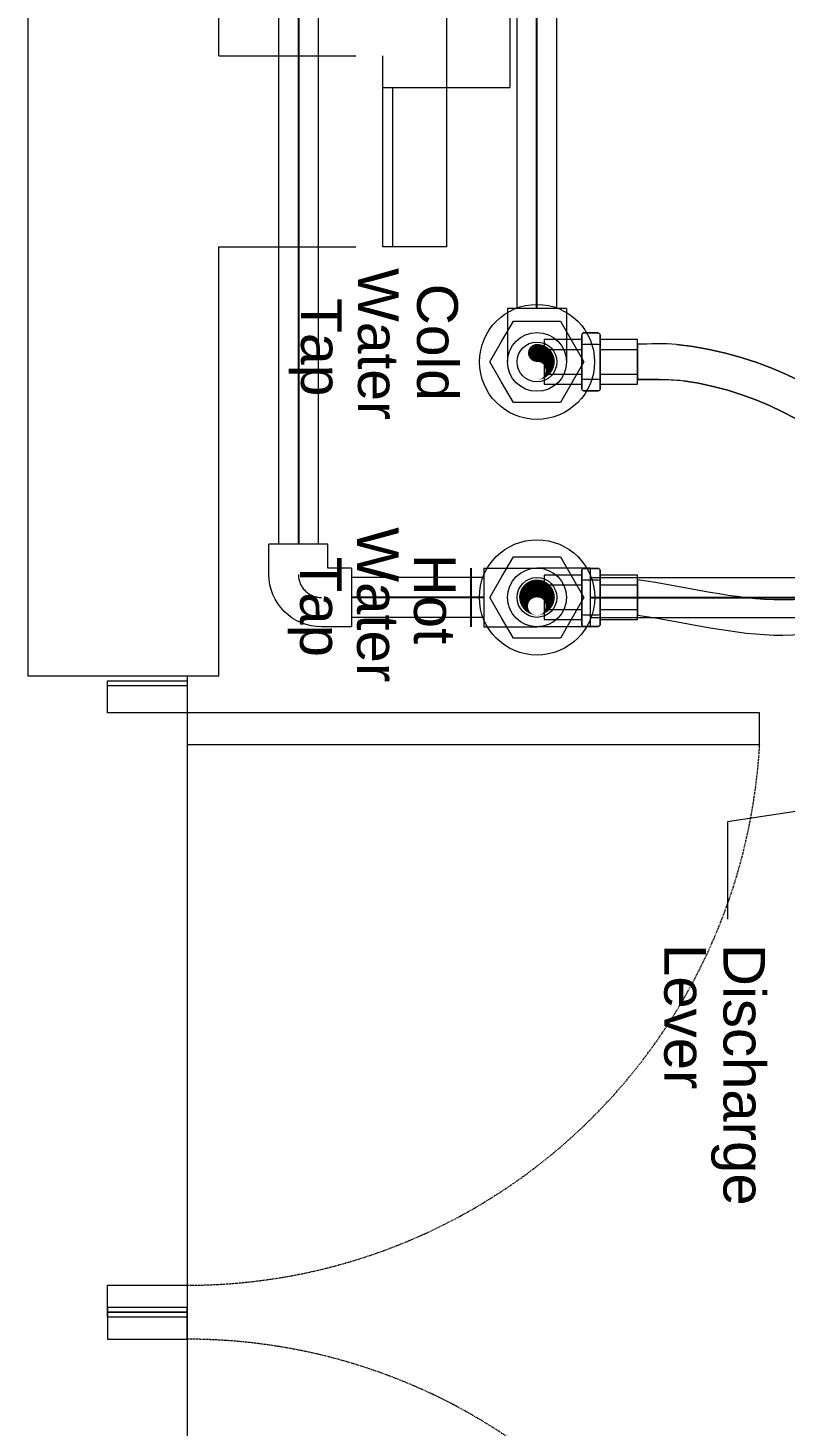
# Model space of a CAD drawing. Header units: metres. Extents: x 1587 to 89247, y -60 to 14723.
# Drawn here: x 6874 to 7350, y 8169 to 9048 of the extents above; entities that cross this region are included whole.
import ezdxf

# ---------------------------------------------------------------- set-up
doc = ezdxf.new("R2010")
doc.units = ezdxf.units.M
doc.header["$LTSCALE"] = 10
doc.linetypes.add('AXES', pattern=[50.8, 31.75, -6.35, 6.35, -6.35])
doc.linetypes.add('HIDDEN4', pattern=[0.09375, 0.0625, -0.03125])
doc.layers.get('0').update_dxf_attribs({"color": 253, "lineweight": 0})
doc.layers.add('DIM1', color=251, linetype='Continuous', lineweight=5)
doc.layers.add('Furniture', color=7, linetype='Continuous', lineweight=13)
for name, color, linetype in [('W-COW', 5, 'Continuous'), ('W-COW-25', 5, 'Continuous'), ('W-COW-25-SingleLine', 3, 'Continuous'), ('W-COW-thin', 7, 'Continuous'), ('W-HW1', 1, 'Continuous'), ('W-HW1-150', 1, 'Continuous'), ('W-HW1-150-SingleLine', 3, 'Continuous'), ('W-HW1-25', 1, 'Continuous'), ('W-HW1-25-SingleLine', 3, 'Continuous'), ('W-HW1-thin', 7, 'Continuous')]:
    doc.layers.add(name, color=color, linetype=linetype)
doc.styles.add('PDF Arial', font='arial.ttf')

# ---------------------------------------------------------------- blocks, each defined once
blk = doc.blocks.new('HEWH')
at = {"layer": 'Furniture', "color": 4, "lineweight": 9}
for points in [[(-928.9, -528.1, -0.372173), (-656.3, -275.1, 0.372173)], [(-900.3, -522.5, -0.374137), (-644.4, -302.6, 0.374137)], [(-936.5, -602.4, -0.408856), (-937.9, -601, 0.408856)]]:
    blk.add_lwpolyline(points, format="xyb", close=True, dxfattribs=at)
at = {"layer": 'Furniture', "lineweight": 9}
blk.add_lwpolyline([(-571.1, -372.4), (-553.5, -487.8), (-477.2, -487.8)], dxfattribs=at)
at = {"layer": 'Furniture', "color": 4, "lineweight": 9}
for points in [[(-901.2, -542), (-901.2, -558.7), (-929, -558.7), (-901.2, -558.7)], [(-932.6, -588.2), (-897.7, -588.2), (-897.7, -558.7), (-932.6, -558.7)], [(-924.7, -588.1), (-905.5, -588.1), (-905.5, -558.6), (-924.7, -558.6)], [(-937.9, -589.6), (-937.9, -601)], [(-893.8, -588.1), (-936.5, -588.1)], [(-892.3, -601), (-892.3, -589.6)], [(-936.5, -602.4), (-893.8, -602.4)], [(-932.6, -631.9), (-897.7, -631.9), (-897.7, -602.4), (-932.6, -602.4)], [(-924.7, -631.8), (-905.5, -631.8), (-905.5, -602.3), (-924.7, -602.3)]]:
    blk.add_lwpolyline(points, close=True, dxfattribs=at)
at = {"layer": 'Furniture', "color": 4, "lineweight": 20}
for points in [[(-932.6, -588.2), (-897.7, -588.2), (-897.7, -558.7), (-932.6, -558.7)], [(-924.7, -588.1), (-905.5, -588.1), (-905.5, -558.6), (-924.7, -558.6)], [(-932.6, -631.9), (-897.7, -631.9), (-897.7, -602.4), (-932.6, -602.4)], [(-924.7, -631.8), (-905.5, -631.8), (-905.5, -602.3), (-924.7, -602.3)]]:
    blk.add_lwpolyline(points, close=True, dxfattribs=at)
at = {"layer": 'Furniture', "color": 30, "lineweight": 9, "true_color": 0xf8991e}
for points in [[(-747.4, -588.2), (-712.6, -588.2), (-712.6, -558.7), (-747.4, -558.7)], [(-716.1, -558.7), (-743.8, -558.7)], [(-739.5, -588.1), (-720.4, -588.1), (-720.4, -558.6), (-739.5, -558.6)], [(-752.7, -589.6), (-752.7, -601)], [(-708.6, -588.1), (-751.3, -588.1)], [(-707.2, -601), (-707.2, -589.6)], [(-751.3, -602.4), (-708.6, -602.4)], [(-747.4, -631.9), (-712.6, -631.9), (-712.6, -602.4), (-747.4, -602.4)], [(-739.5, -631.8), (-720.4, -631.8), (-720.4, -602.3), (-739.5, -602.3)]]:
    blk.add_lwpolyline(points, close=True, dxfattribs=at)
at = {"layer": 'Furniture', "color": 30, "lineweight": 20, "true_color": 0xf8991e}
for points in [[(-747.4, -588.2), (-712.6, -588.2), (-712.6, -558.7), (-747.4, -558.7)], [(-739.5, -588.1), (-720.4, -588.1), (-720.4, -558.6), (-739.5, -558.6)], [(-747.4, -631.9), (-712.6, -631.9), (-712.6, -602.4), (-747.4, -602.4)], [(-739.5, -631.8), (-720.4, -631.8), (-720.4, -602.3), (-739.5, -602.3)]]:
    blk.add_lwpolyline(points, close=True, dxfattribs=at)
at = {"layer": 'Furniture', "color": 4, "lineweight": 20}
for points in [[(-929.1, -601), (-929.1, -589.6)], [(-927.8, -588.2), (-902.5, -588.2)], [(-901.2, -589.6), (-901.2, -601)], [(-902.5, -602.4), (-927.8, -602.4)]]:
    blk.add_lwpolyline(points, dxfattribs=at)
at = {"layer": 'Furniture', "color": 30, "lineweight": 9, "true_color": 0xf8991e}
for points in [[(-752.7, -589.6, -0.414344), (-751.3, -588.1, 0.414344)], [(-708.6, -588.1, -0.414344), (-707.2, -589.6, 0.414344)], [(-751.3, -602.4, -0.41799), (-752.7, -601, 0.41799)], [(-707.2, -601, -0.41799), (-708.6, -602.4, 0.41799)]]:
    blk.add_lwpolyline(points, format="xyb", close=True, dxfattribs=at)
at = {"layer": 'Furniture', "color": 30, "lineweight": 20, "true_color": 0xf8991e}
for points in [[(-743.9, -601), (-743.9, -589.6)], [(-742.6, -588.2), (-717.3, -588.2)], [(-716, -589.6), (-716, -601)], [(-717.3, -602.4), (-742.6, -602.4)], [(-729.9, -606.1), (-729.9, -606.1)], [(-729.9, -614), (-729.9, -614)], [(-757.3, -621.9), (-757.3, -621.9)]]:
    blk.add_lwpolyline(points, dxfattribs=at)
at = {"layer": 'Furniture', "color": 4, "lineweight": 15}
blk.add_lwpolyline([(-883.1, -619.1), (-883.1, -656.1), (-899.1, -665.4), (-915.1, -674.6), (-931.1, -665.4), (-947.1, -656.1), (-947.1, -637.6), (-947.1, -619.1), (-931.1, -609.9), (-915.1, -600.7), (-899.1, -609.9)], close=True, dxfattribs=at)
at = {"layer": 'Furniture', "color": 30, "lineweight": 15, "true_color": 0xf8991e}
blk.add_lwpolyline([(-697.9, -619.1), (-697.9, -637.6), (-697.9, -656.1), (-713.9, -665.4), (-729.9, -674.6), (-746, -665.4), (-762, -656.1), (-762, -637.6), (-762, -619.1), (-746, -609.9), (-729.9, -600.7), (-713.9, -609.9)], close=True, dxfattribs=at)
at = {"layer": 'Furniture', "color": 4, "lineweight": 9}
blk.add_circle((-915.1, -637.6), 45.2, dxfattribs=at)
at = {"layer": 'Furniture', "color": 4, "lineweight": 15}
blk.add_circle((-915.1, -637.6), 45.2, dxfattribs=at)
at = {"layer": 'Furniture', "color": 30, "lineweight": 9, "true_color": 0xf8991e}
blk.add_circle((-730, -637.6), 45.3, dxfattribs=at)
at = {"layer": 'Furniture', "color": 30, "lineweight": 15, "true_color": 0xf8991e}
blk.add_circle((-730, -637.6), 45.3, dxfattribs=at)
at = {"layer": 'Furniture', "color": 30, "lineweight": 9, "true_color": 0xf8991e}
for points in [[(-700.3, -444.4), (-700.3, -402.8), (-718.5, -352.9), (-715.5, -318.6)], [(-700.3, -444.4), (-700.3, -402.8), (-718.5, -352.9), (-715.5, -318.6)], [(-700.3, -444.4), (-700.3, -402.8), (-718.5, -352.9), (-715.5, -318.6)], [(-743.4, -318.8), (-746.1, -357.4), (-728, -399.9), (-728, -444.4)], [(-743.4, -318.8), (-746.1, -357.4), (-728, -399.9), (-728, -444.4)], [(-743.4, -318.8), (-746.1, -357.4), (-728, -399.9), (-728, -444.4)], [(-728, -444.4), (-728, -482.8), (-738.6, -520.6), (-743.8, -558.7)], [(-716.1, -558.7), (-710.8, -520.6), (-700.3, -482.8), (-700.3, -444.4)]]:
    blk.add_open_spline(points, degree=3, dxfattribs=at)
at = {"layer": 'Furniture', "color": 1, "lineweight": 9}
for points in [[(-728, -444.4), (-728, -482.8), (-738.6, -520.6), (-743.8, -558.7)], [(-728, -444.4), (-728, -482.8), (-738.6, -520.6), (-743.8, -558.7)], [(-716.1, -558.7), (-710.8, -520.6), (-700.3, -482.8), (-700.3, -444.4)], [(-716.1, -558.7), (-710.8, -520.6), (-700.3, -482.8), (-700.3, -444.4)]]:
    blk.add_open_spline(points, degree=3, dxfattribs=at)
at = {"layer": 'Furniture', "color": 4, "lineweight": 9}
for points in [[(-901.2, -542), (-901.2, -534), (-901.3, -530.3), (-900.3, -522.5)], [(-901.2, -542), (-901.2, -534), (-901.3, -530.3), (-900.3, -522.5)], [(-901.2, -542), (-901.2, -534), (-901.3, -530.3), (-900.3, -522.5)], [(-928.9, -528.1), (-929.8, -537.3), (-929, -549.2), (-929, -558.7)], [(-928.9, -528.1), (-929.8, -537.3), (-929, -549.2), (-929, -558.7)], [(-928.9, -528.1), (-929.8, -537.3), (-929, -549.2), (-929, -558.7)], [(-937.9, -589.6), (-937.9, -588.8), (-937.2, -588.1), (-936.5, -588.1)], [(-937.9, -589.6), (-937.9, -588.8), (-937.2, -588.1), (-936.5, -588.1)], [(-893.8, -588.1), (-893, -588.1), (-892.3, -588.8), (-892.3, -589.6)], [(-893.8, -588.1), (-893, -588.1), (-892.3, -588.8), (-892.3, -589.6)], [(-892.3, -601), (-892.3, -601.7), (-893, -602.4), (-893.8, -602.4)], [(-892.3, -601), (-892.3, -601.7), (-893, -602.4), (-893.8, -602.4)]]:
    blk.add_open_spline(points, degree=3, dxfattribs=at)
at = {"layer": 'Furniture', "color": 4, "lineweight": 20}
for points in [[(-937.9, -589.6), (-937.9, -588.8), (-937.2, -588.1), (-936.5, -588.1)], [(-929.1, -589.6), (-929.1, -588.8), (-928.5, -588.2), (-927.8, -588.2)], [(-902.5, -588.2), (-901.8, -588.2), (-901.2, -588.8), (-901.2, -589.6)], [(-893.8, -588.1), (-893, -588.1), (-892.3, -588.8), (-892.3, -589.6)], [(-927.8, -602.4), (-928.5, -602.4), (-929.1, -601.8), (-929.1, -601)], [(-901.2, -601), (-901.2, -601.8), (-901.8, -602.4), (-902.5, -602.4)], [(-892.3, -601), (-892.3, -601.7), (-893, -602.4), (-893.8, -602.4)]]:
    blk.add_open_spline(points, degree=3, dxfattribs=at)
at = {"layer": 'Furniture', "color": 30, "lineweight": 20, "true_color": 0xf8991e}
for points in [[(-743.9, -589.6), (-743.9, -588.8), (-743.4, -588.2), (-742.6, -588.2)], [(-717.3, -588.2), (-716.6, -588.2), (-716, -588.8), (-716, -589.6)], [(-742.6, -602.4), (-743.4, -602.4), (-743.9, -601.8), (-743.9, -601)], [(-716, -601), (-716, -601.8), (-716.6, -602.4), (-717.3, -602.4)]]:
    blk.add_open_spline(points, degree=3, dxfattribs=at)
at = {"layer": 'Furniture', "attachment_point": 1, "style": 'PDF Arial'}
for s, insert, char_height in [('Discharge', (-457.6, -458.4), 32.71), ('Lever', (-457.6, -504.9), 32.71), ('Cold', (-976.6, -699.8), 32.07), ('Hot', (-764.3, -701.6), 32.71), ('Water', (-988.9, -746.2), 32.07), ('Water', (-785.2, -746.3), 32.71), ('Tap', (-965.2, -791), 32.07), ('Tap', (-761.9, -791.1), 32.71)]:
    blk.add_mtext(s, dxfattribs=dict(at, insert=insert, char_height=char_height))

msp = doc.modelspace()

# ---------------------------------------------------------------- linework, layer by layer
for p, q in [((6873.91, 10240.28), (6873.91, 8640.28)), ((6993.91, 9030.28), (6993.91, 10140.28)), ((6993.91, 9030.28), (7080.1, 9030.28)), ((7097.1, 8910.28), (7097.1, 9030.28)), ((6993.91, 8910.28), (7080.1, 8910.28)), ((6993.91, 8640.28), (6993.91, 8910.28)), ((6993.91, 8640.28), (6873.91, 8640.28)), ((6973.91, 8640.28), (6973.91, 7840.28))]:
    msp.add_line(p, q)
for points in [[(7103.18, 9010.28), (7177.1, 9010.28), (7177.1, 9730.28), (7137.1, 9730.28), (7137.1, 8910.28), (7103.18, 8910.28)], [(7103.18, 9010.28), (7103.18, 8910.28)], [(6973.91, 8634.2), (6973.91, 8597.24), (7333.91, 8597.24), (7333.91, 8617.24), (6923.91, 8617.24), (6923.91, 8634.2)], [(6973.91, 8634.2), (6923.91, 8634.2)], [(6923.91, 8240.28), (6923.91, 8257.24), (6973.91, 8257.24), (6973.91, 8240.28)], [(6923.91, 8240.28), (6923.91, 8223.32), (6973.91, 8223.32), (6973.91, 8240.28)], [(6973.91, 8240.28), (6923.91, 8240.28)], [(6973.91, 8240.28), (6923.91, 8240.28)]]:
    msp.add_lwpolyline(points)
for points in [[(7103.18, 8910.28), (7097.1, 8910.28), (7097.1, 9010.28), (7103.18, 9010.28)], [(6923.91, 8634.2), (6923.91, 8637.24), (6973.91, 8637.24), (6973.91, 8634.2)], [(6923.91, 8243.32), (6923.91, 8240.28), (6973.91, 8240.28), (6973.91, 8243.32)], [(6923.91, 8237.24), (6923.91, 8240.28), (6973.91, 8240.28), (6973.91, 8237.24)]]:
    msp.add_lwpolyline(points, close=True)
at = {"linetype": 'HIDDEN4'}
for centre, radius, start, end in [((7118.92, 9010.28), 721.18, 0, 86.72685), ((6973.91, 8617.83), 360.59, 270, 356.72685), ((6973.91, 7862.73), 360.59, 3.27315, 90)]:
    msp.add_arc(centre, radius, start, end, dxfattribs=at)
at = {"layer": 'W-COW', "lineweight": 9}
for p, q in [((7212.4, 8871.33), (7175.4, 8871.33)), ((7175.4, 8871.33), (7175.4, 8837.83)), ((7212.4, 8871.33), (7212.4, 8837.83))]:
    msp.add_line(p, q, dxfattribs=at)
msp.add_circle((7193.9, 8837.83), 18.5, dxfattribs=at)
at = {"layer": 'W-COW-25', "lineweight": 9}
for p, q in [((7181.4, 8871.33), (7181.4, 9920.96)), ((7206.4, 8871.33), (7206.4, 9920.96))]:
    msp.add_line(p, q, dxfattribs=at)
at = {"layer": 'W-COW-25-SingleLine'}
msp.add_line((7193.9, 8871.33), (7193.9, 9920.96), dxfattribs=at)
at = {"layer": 'W-COW-thin', "linetype": 'Continuous', "lineweight": 9}
msp.add_lwpolyline([(7193.9, 8848.33, 1.5, 1.5, -0.414214), (7204.4, 8837.83, 1.5, 0, -0.394163), (7193.9, 8826.58, 0, 1.5, 1.001955), (7193.9, 8838.58, 0, 0, 0), (7193.9, 8840.64, 5.62, 5.62, -1), (7193.9, 8846.27, 0, 0, 0), (7191.09, 8843.45, 0, 0, 0), (7193.9, 8843.45, 8.25, 8.25, -0.414214), (7199.53, 8837.83, 0, 0, 0), (7199.15, 8840.64, 7.5, 0, -0.468375), (7197.65, 8827.64, 0, 0, -0.468375)], format="xyseb", dxfattribs=at)
msp.add_circle((7193.9, 8837.83), 12.5, dxfattribs=at)
at = {"layer": 'W-HW1', "lineweight": 9}
for p, q in [((7062.4, 8723.21), (7025.4, 8723.21)), ((7160.41, 8708.21), (7160.41, 8671.21)), ((7160.41, 8708.21), (7193.91, 8708.21)), ((7227.41, 8708.21), (7193.91, 8708.21)), ((7160.41, 8671.21), (7193.91, 8671.21)), ((7227.41, 8671.21), (7193.91, 8671.21))]:
    msp.add_line(p, q, dxfattribs=at)
msp.add_lwpolyline([(7077.4, 8671.21), (7058.4, 8671.21, -0.414214), (7025.4, 8704.21), (7025.4, 8723.21)], format="xyb", dxfattribs=at)
msp.add_lwpolyline([(7077.4, 8708.21), (7062.4, 8708.21), (7062.4, 8723.21)], dxfattribs=at)
msp.add_circle((7193.91, 8689.71), 18.5, dxfattribs=at)
msp.add_circle((7193.91, 8689.71), 18.5, dxfattribs=at)
at = {"layer": 'W-HW1-150', "lineweight": 9}
for p, q in [((7077.4, 8708.21), (7077.4, 8671.21)), ((7227.41, 8708.21), (7227.41, 8671.21))]:
    msp.add_line(p, q, dxfattribs=at)
at = {"layer": 'W-HW1-150-SingleLine'}
msp.add_line((7152.41, 8708.21), (7152.41, 8671.21), dxfattribs=at)
at = {"layer": 'W-HW1-25', "lineweight": 9}
for p, q in [((7031.4, 10070.96), (7031.4, 8723.21)), ((7056.4, 10070.96), (7056.4, 8723.21)), ((7160.41, 8702.21), (7077.4, 8702.21)), ((7227.41, 8702.21), (7701.32, 8702.21)), ((7160.41, 8677.21), (7077.4, 8677.21)), ((7227.41, 8677.21), (7701.32, 8677.21))]:
    msp.add_line(p, q, dxfattribs=at)
at = {"layer": 'W-HW1-25-SingleLine'}
for p, q in [((7043.9, 10070.96), (7043.9, 8723.21)), ((7160.41, 8689.71), (7077.4, 8689.71)), ((7227.41, 8689.71), (7701.32, 8689.71))]:
    msp.add_line(p, q, dxfattribs=at)
at = {"layer": 'W-HW1-thin', "linetype": 'Continuous', "lineweight": 9}
for points in [[(7193.91, 8700.21, 1.5, 1.5, 0.414214), (7183.41, 8689.71, 1.5, 0, 0.394163), (7193.91, 8678.46, 0, 1.5, -1.001955), (7193.91, 8690.46, 0, 0, 0), (7193.91, 8692.52, 5.62, 5.62, 1), (7193.91, 8698.15, 0, 0, 0), (7196.72, 8695.33, 0, 0, 0), (7193.91, 8695.33, 8.25, 8.25, 0.414214), (7188.28, 8689.71, 0, 0, 0), (7188.66, 8692.52, 7.5, 0, 0.468375), (7190.16, 8679.52, 0, 0, 0.468375)], [(7193.91, 8700.21, 1.5, 1.5, -0.414214), (7204.41, 8689.71, 1.5, 0, -0.394163), (7193.91, 8678.46, 0, 1.5, 1.001955), (7193.91, 8690.46, 0, 0, 0), (7193.91, 8692.52, 5.62, 5.62, -1), (7193.91, 8698.15, 0, 0, 0), (7191.09, 8695.33, 0, 0, 0), (7193.91, 8695.33, 8.25, 8.25, -0.414214), (7199.53, 8689.71, 0, 0, 0), (7199.16, 8692.52, 7.5, 0, -0.468375), (7197.66, 8679.52, 0, 0, -0.468375)]]:
    msp.add_lwpolyline(points, format="xyseb", dxfattribs=at)
msp.add_circle((7193.91, 8689.71), 12.5, dxfattribs=at)
msp.add_circle((7193.91, 8689.71), 12.5, dxfattribs=at)
at = {"layer": 'W-HW1-thin', "linetype": 'AXES', "lineweight": 9, "ltscale": 1.032}
msp.add_arc((7058.4, 8704.21), 14.5, 180, 270, dxfattribs=at)

# ---------------------------------------------------------------- block references
at = {"layer": 'DIM1', "lineweight": 9, "xscale": 0.8, "yscale": 0.8, "zscale": 0.8, "rotation": 270}
msp.add_blockref('HEWH', (7704.02, 8105.74), dxfattribs=at)

doc.saveas('drawing.dxf')
